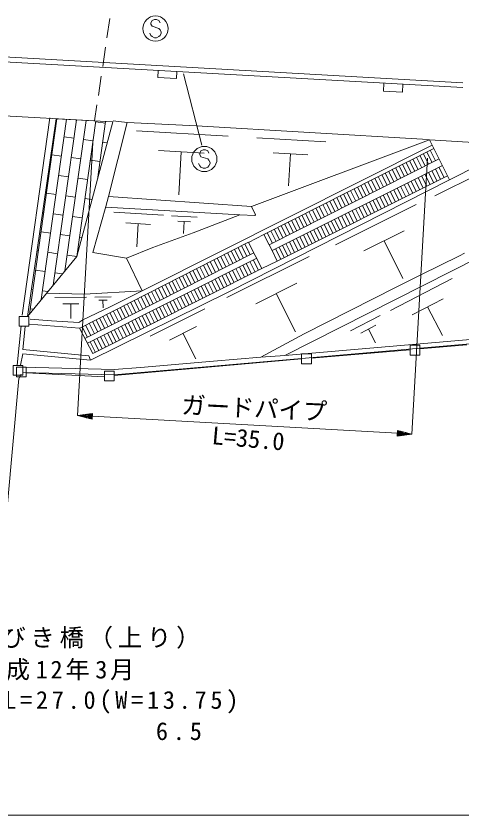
# Model space of a CAD drawing. Units: millimetres, scale not verified. Extents: x 40000 to 680000, y 20000 to 380000.
# Drawn here: x 214671 to 260486, y 205000 to 287260 of the extents above; entities that cross this region are included whole.
import ezdxf
from ezdxf.enums import TextEntityAlignment as Align

# ---------------------------------------------------------------- set-up
doc = ezdxf.new("R2010")
doc.units = ezdxf.units.MM
doc.header["$LTSCALE"] = 1000
for name, color, linetype, lineweight in [('M-BGD', 7, 'Continuous', 13), ('M-BMK-ROW', 30, 'Continuous', 13), ('M-STR-HTXT', 7, 'Continuous', 13), ('M-STR-STR1', 1, 'Continuous', 13), ('M-STR-STRC', 7, 'Continuous', 13), ('M-STR-STRD', 7, 'Continuous', 13), ('M-TTL-BAND', 7, 'Continuous', 13)]:
    doc.layers.add(name, color=color, linetype=linetype, lineweight=lineweight)
doc.styles.add('ＭＳ ゴシック', font='')
doc.styles.get('ＭＳ ゴシック').set_extended_font_data('MS Gothic')

msp = doc.modelspace()

# ---------------------------------------------------------------- linework, layer by layer
at = {"layer": 'M-BGD'}
for p, q in [((229323, 281654), (229282, 280919)), ((231220, 281547), (231179, 280812)), ((229282, 280919), (231179, 280812)), ((252535, 280352), (252490, 279529)), ((254503, 280242), (254458, 279419)), ((252490, 279529), (254458, 279419)), ((218170, 276790), (215291, 256470)), ((215848, 256315), (218792, 276686)), ((218886, 276681), (216060, 256574)), ((219888, 276623), (217279, 258058)), ((220890, 276565), (218497, 259543)), ((224643, 276347), (218792, 276686)), ((221891, 276507), (219716, 261027)), ((222893, 276449), (220934, 262512)), ((224689, 276451), (226129, 276282)), ((220934, 262512), (224643, 276347)), ((222883, 276376), (223873, 276236)), ((223895, 276391), (223057, 270430)), ((226129, 276282), (224181, 268662)), ((226129, 276282), (233241, 275943)), ((233241, 275943), (256537, 274584)), ((218543, 274966), (218643, 274952)), ((219634, 274813), (220624, 274673)), ((227079, 275419), (236508, 274878)), ((221614, 274534), (222604, 274395)), ((223595, 274256), (224065, 274190)), ((228131, 259197), (257505, 273960)), ((238913, 267646), (256574, 274285)), ((239456, 274707), (246561, 274300)), ((256537, 274584), (257228, 274511)), ((256574, 274285), (257228, 274511)), ((257228, 274511), (266091, 273996)), ((257228, 274511), (259310, 270385)), ((266345, 273996), (259310, 270385)), ((229328, 273398), (234043, 273128)), ((231686, 273263), (231433, 268862)), ((257681, 273611), (240186, 264769)), ((241151, 273185), (244703, 272981)), ((257508, 272179), (256967, 273250)), ((257865, 272360), (257324, 273431)), ((218365, 272971), (219355, 272832)), ((220345, 272693), (221336, 272554)), ((222326, 272415), (223316, 272275)), ((258222, 272540), (240727, 263698)), ((242927, 273083), (242737, 269767)), ((255723, 271277), (255182, 272348)), ((256080, 271458), (255539, 272529)), ((256437, 271638), (255896, 272709)), ((256794, 271819), (256253, 272890)), ((257151, 271999), (256610, 273070)), ((257784, 268729), (265937, 272812)), ((258566, 271869), (241030, 263103)), ((254295, 270556), (253754, 271627)), ((254652, 270736), (254111, 271807)), ((255009, 270916), (254468, 271987)), ((255366, 271097), (254825, 272168)), ((258387, 270438), (257851, 271511)), ((258745, 270617), (258208, 271690)), ((217971, 271007), (218087, 270991)), ((219077, 270852), (220067, 270712)), ((259103, 270796), (241567, 262030)), ((252510, 269653), (251969, 270724)), ((252867, 269834), (252326, 270905)), ((253224, 270014), (252683, 271085)), ((253581, 270195), (253040, 271266)), ((253938, 270375), (253397, 271446)), ((256956, 269723), (256419, 270796)), ((257314, 269901), (256777, 270975)), ((257671, 270080), (257135, 271154)), ((258029, 270259), (257493, 271332)), ((221057, 270573), (222048, 270434)), ((259310, 270385), (236648, 258908)), ((250725, 268751), (250184, 269822)), ((251082, 268932), (250541, 270003)), ((251439, 269112), (250898, 270183)), ((251796, 269293), (251255, 270364)), ((252153, 269473), (251612, 270544)), ((255167, 268828), (254630, 269902)), ((255525, 269007), (254988, 270081)), ((255883, 269186), (255346, 270259)), ((256240, 269365), (255704, 270438)), ((256598, 269544), (256062, 270617)), ((217808, 269010), (218799, 268871)), ((249297, 268030), (248756, 269100)), ((249654, 268210), (249113, 269281)), ((250011, 268390), (249470, 269461)), ((250368, 268571), (249827, 269642)), ((253378, 267934), (252841, 269007)), ((253736, 268113), (253199, 269186)), ((254094, 268292), (253557, 269365)), ((254451, 268471), (253915, 269544)), ((254809, 268649), (254273, 269723)), ((219789, 268732), (220779, 268593)), ((221769, 268453), (222500, 268351)), ((224181, 268662), (223927, 267646)), ((224181, 268662), (238913, 267646)), ((247512, 267127), (246971, 268198)), ((247869, 267308), (247328, 268379)), ((248226, 267488), (247685, 268559)), ((248583, 267669), (248042, 268740)), ((248940, 267849), (248399, 268920)), ((251947, 267219), (251410, 268292)), ((252305, 267398), (251768, 268471)), ((252662, 267576), (252126, 268650)), ((253020, 267755), (252484, 268829)), ((223927, 267646), (222573, 262904)), ((237728, 266799), (223908, 267576)), ((239337, 266799), (238913, 267646)), ((246084, 266406), (245543, 267477)), ((246441, 266586), (245900, 267657)), ((246798, 266767), (246257, 267837)), ((247155, 266947), (246614, 268018)), ((247571, 263691), (255885, 267855)), ((250158, 266324), (249621, 267398)), ((250516, 266503), (249979, 267577)), ((250873, 266682), (250337, 267756)), ((251231, 266861), (250695, 267934)), ((251589, 267040), (251053, 268113)), ((217399, 267048), (217530, 267030)), ((218520, 266890), (219510, 266751)), ((220501, 266612), (221491, 266473)), ((224746, 267050), (229867, 266756)), ((230693, 266697), (233320, 266546)), ((236204, 266206), (237728, 266799)), ((237728, 266799), (239252, 266714)), ((239252, 266714), (239337, 266799)), ((244299, 265503), (243758, 266574)), ((244656, 265684), (244115, 266755)), ((245013, 265864), (244472, 266935)), ((245370, 266045), (244829, 267116)), ((245727, 266225), (245186, 267296)), ((248727, 265609), (248190, 266682)), ((249084, 265788), (248548, 266861)), ((249442, 265967), (248906, 267040)), ((249800, 266146), (249264, 267219)), ((225968, 265952), (228528, 265805)), ((227248, 265879), (227111, 263489)), ((231319, 266134), (232633, 266058)), ((231976, 266096), (231906, 264870)), ((232902, 264936), (236204, 266206)), ((242871, 264782), (242330, 265853)), ((243228, 264962), (242687, 266033)), ((243585, 265143), (243044, 266214)), ((243942, 265323), (243401, 266394)), ((246938, 264715), (246401, 265788)), ((247296, 264894), (246759, 265967)), ((247653, 265073), (247117, 266146)), ((248011, 265251), (247475, 266325)), ((248369, 265430), (247832, 266504)), ((217252, 265049), (218242, 264910)), ((228753, 263412), (232902, 264936)), ((241086, 263880), (240545, 264951)), ((241443, 264060), (240902, 265131)), ((241800, 264240), (241259, 265311)), ((242157, 264421), (241616, 265492)), ((242514, 264601), (241973, 265672)), ((242351, 252317), (267729, 265145)), ((245149, 263821), (244612, 264894)), ((245507, 264000), (244970, 265073)), ((245864, 264178), (245328, 265252)), ((246222, 264357), (245686, 265431)), ((246580, 264536), (246043, 265609)), ((250482, 263069), (254640, 265151)), ((219232, 264771), (220222, 264632)), ((221213, 264492), (221456, 264458)), ((238608, 263943), (240196, 264765)), ((240729, 263699), (240188, 264770)), ((243718, 263105), (243181, 264179)), ((244075, 263284), (243539, 264358)), ((244433, 263463), (243897, 264536)), ((244791, 263642), (244254, 264715)), ((252561, 264110), (254504, 260230)), ((238597, 263960), (221228, 255127)), ((226044, 262312), (228753, 263412)), ((237715, 262165), (237171, 263234)), ((238072, 262346), (237528, 263416)), ((238428, 262527), (237884, 263597)), ((238785, 262709), (238241, 263778)), ((239995, 261255), (238608, 263943)), ((241032, 263105), (240727, 263698)), ((241929, 262211), (241392, 263284)), ((242286, 262390), (241750, 263463)), ((242644, 262569), (242108, 263642)), ((243002, 262748), (242466, 263821)), ((243360, 262926), (242823, 264000)), ((215848, 256315), (220934, 262512)), ((216827, 263089), (216973, 263069)), ((217963, 262929), (218954, 262790)), ((219944, 262651), (220934, 262512)), ((239141, 262890), (221772, 254058)), ((222573, 262904), (226044, 262312)), ((236289, 261440), (235745, 262509)), ((236646, 261621), (236102, 262691)), ((236394, 258269), (244839, 262499)), ((237002, 261802), (236458, 262872)), ((237359, 261983), (236815, 263053)), ((241571, 262032), (241034, 263106)), ((256355, 260618), (260334, 262566)), ((260334, 262566), (260831, 262834)), ((239456, 262328), (222047, 253575)), ((226044, 262312), (227666, 258980)), ((234506, 260533), (233962, 261603)), ((234863, 260714), (234319, 261784)), ((235219, 260896), (234675, 261965)), ((235576, 261077), (235032, 262147)), ((235932, 261258), (235389, 262328)), ((238565, 260537), (238026, 261609)), ((238922, 260716), (238383, 261789)), ((239280, 260896), (238741, 261968)), ((239637, 261076), (239098, 262148)), ((239995, 261255), (241567, 262030)), ((216695, 261088), (217685, 260949)), ((218675, 260810), (219448, 260701)), ((239995, 261255), (222586, 252503)), ((233080, 259808), (232536, 260878)), ((233437, 259989), (232893, 261059)), ((233793, 260170), (233249, 261240)), ((234150, 260352), (233606, 261421)), ((237136, 259818), (236597, 260890)), ((237493, 259998), (236954, 261070)), ((237850, 260177), (237311, 261250)), ((238208, 260357), (237669, 261429)), ((231297, 258901), (230753, 259971)), ((231654, 259083), (231110, 260152)), ((232010, 259264), (231466, 260334)), ((232367, 259445), (231823, 260515)), ((232723, 259627), (232180, 260696)), ((235349, 258920), (234810, 259992)), ((235706, 259099), (235167, 260172)), ((236063, 259279), (235524, 260351)), ((236421, 259459), (235882, 260531)), ((236778, 259638), (236239, 260711)), ((253219, 256946), (259560, 260238)), ((253815, 259348), (256355, 260618)), ((216255, 259130), (216417, 259107)), ((227666, 258980), (228131, 259197)), ((229871, 258176), (229327, 259246)), ((230228, 258357), (229684, 259427)), ((230584, 258539), (230040, 259608)), ((230941, 258720), (230397, 259790)), ((233919, 258201), (233380, 259273)), ((234277, 258381), (233738, 259453)), ((234634, 258560), (234095, 259633)), ((234991, 258740), (234452, 259812)), ((239351, 257638), (243574, 259753)), ((244332, 254522), (253815, 259348)), ((217407, 258968), (217962, 258890)), ((221711, 258632), (217830, 258729)), ((218682, 258267), (221932, 258302)), ((227666, 258980), (221711, 258632)), ((236648, 258908), (222331, 251843)), ((222775, 258328), (224468, 258357)), ((224351, 257316), (226985, 258612)), ((226985, 258612), (227666, 258980)), ((228088, 257270), (227544, 258339)), ((228445, 257451), (227901, 258521)), ((228801, 257632), (228257, 258702)), ((229158, 257814), (228614, 258883)), ((229514, 257995), (228971, 259065)), ((232132, 257303), (231593, 258375)), ((232490, 257482), (231951, 258554)), ((232847, 257662), (232308, 258734)), ((233204, 257842), (232665, 258914)), ((233562, 258021), (233023, 259093)), ((241463, 258695), (243436, 254754)), ((219501, 257626), (221126, 257643)), ((220314, 257634), (220330, 256118)), ((223204, 257997), (224051, 258011)), ((223628, 258004), (223641, 257214)), ((226662, 256544), (226118, 257614)), ((227019, 256726), (226475, 257795)), ((227375, 256907), (226831, 257977)), ((227732, 257088), (227188, 258158)), ((230345, 256404), (229806, 257476)), ((230703, 256584), (230164, 257656)), ((231060, 256764), (230521, 257836)), ((231418, 256943), (230879, 258015)), ((231775, 257123), (231236, 258195)), ((255463, 256501), (258633, 258147)), ((216138, 257127), (216475, 257080)), ((221557, 255962), (224351, 257316)), ((224879, 255638), (224335, 256708)), ((225236, 255819), (224692, 256889)), ((225592, 256001), (225048, 257070)), ((225949, 256182), (225405, 257252)), ((226305, 256363), (225762, 257433)), ((228916, 255686), (228377, 256758)), ((228496, 254314), (234104, 257122)), ((229273, 255865), (228734, 256937)), ((229631, 256045), (229092, 257117)), ((229988, 256225), (229449, 257297)), ((257048, 257324), (258585, 254365)), ((216138, 256046), (218339, 255877)), ((218339, 255877), (221133, 255708)), ((221133, 255708), (221557, 255962)), ((223453, 254913), (222909, 255982)), ((223810, 255094), (223266, 256164)), ((224166, 255275), (223622, 256345)), ((224523, 255457), (223979, 256526)), ((227129, 254787), (226590, 255859)), ((227486, 254967), (226947, 256039)), ((227844, 255147), (227305, 256219)), ((228201, 255326), (227662, 256398)), ((228559, 255506), (228020, 256578)), ((249109, 254837), (252159, 256421)), ((215207, 255369), (214783, 251305)), ((215630, 255284), (215376, 252914)), ((216053, 255538), (221218, 255115)), ((221218, 255115), (222586, 252503)), ((222027, 254188), (221483, 255257)), ((222383, 254369), (221839, 255439)), ((222740, 254550), (222196, 255620)), ((223096, 254731), (222553, 255801)), ((225700, 254069), (225161, 255141)), ((226057, 254248), (225518, 255320)), ((226414, 254428), (225875, 255500)), ((226772, 254608), (226233, 255680)), ((230460, 253894), (233264, 255299)), ((250188, 254623), (251713, 255415)), ((250951, 255019), (251690, 253596)), ((223913, 253170), (223374, 254242)), ((224270, 253350), (223731, 254422)), ((224627, 253530), (224088, 254602)), ((224985, 253709), (224446, 254781)), ((225342, 253889), (224803, 254961)), ((231862, 254597), (233172, 251980)), ((239878, 252142), (244332, 254522)), ((222841, 252631), (222301, 253703)), ((223198, 252811), (222659, 253883)), ((223555, 252991), (223016, 254063)), ((224780, 250322), (262185, 253565)), ((242351, 252317), (261833, 254000)), ((215376, 252914), (222174, 252287)), ((215122, 251305), (215376, 252490)), ((215376, 252490), (222331, 251843)), ((222174, 252287), (222331, 251843)), ((227500, 251088), (235019, 251728)), ((235019, 251728), (239878, 252142)), ((239878, 252142), (242351, 252317)), ((215377, 251097), (224774, 250882)), ((224774, 250882), (227500, 251088)), ((215207, 250374), (214953, 249950)), ((224780, 250322), (215377, 250562)), ((214953, 249950), (213767, 236658))]:
    msp.add_line(p, q, dxfattribs=at)
for points in [[(214995, 256308), (214995, 255318), (215985, 255318), (215985, 256308)], [(214387, 251262), (214387, 250272), (215377, 250272), (215377, 251262)]]:
    msp.add_lwpolyline(points, close=True, dxfattribs=at)
at = {"layer": 'M-BMK-ROW'}
for p, q in [((261080, 253392), (256263, 252979)), ((255263, 252880), (245078, 252024)), ((255263, 252355), (255263, 253355)), ((255263, 253355), (256263, 253355)), ((256263, 253355), (256263, 252355)), ((244078, 251967), (224780, 250254)), ((244078, 251463), (244078, 252463)), ((244078, 252463), (245078, 252463)), ((245078, 252463), (245078, 251463)), ((256263, 252355), (255263, 252355)), ((214728, 250097), (214728, 251097)), ((214728, 251097), (215728, 251097)), ((215728, 251097), (215728, 250097)), ((245078, 251463), (244078, 251463)), ((215728, 250097), (214728, 250097)), ((223780, 250099), (215728, 250537)), ((223780, 249694), (223780, 250694)), ((223780, 250694), (224780, 250694)), ((224780, 250694), (224780, 249694)), ((224780, 249694), (223780, 249694))]:
    msp.add_line(p, q, dxfattribs=at)
at = {"layer": 'M-STR-HTXT'}
for p, q in [((221021, 246131), (222570, 274191)), ((255435, 244215), (257051, 272639)), ((221021, 246131), (222535, 246347)), ((221021, 246131), (222502, 245748)), ((221021, 246131), (222519, 246047)), ((222515, 245987), (221317, 246054)), ((222522, 246107), (221324, 246174)), ((221613, 245978), (222512, 245928)), ((221627, 246217), (222525, 246167)), ((222529, 246227), (221930, 246260)), ((222232, 246304), (222532, 246287)), ((222502, 245748), (222535, 246347)), ((253937, 244299), (222519, 246047)), ((222509, 245868), (221910, 245901)), ((222206, 245824), (222505, 245808)), ((253954, 244598), (253920, 243999)), ((253940, 244359), (255138, 244292)), ((254842, 244368), (253944, 244418)), ((253947, 244478), (254546, 244445)), ((254250, 244522), (253950, 244538)), ((255435, 244215), (253954, 244598)), ((255435, 244215), (253920, 243999)), ((254223, 244042), (253924, 244059)), ((253927, 244119), (254526, 244086)), ((254829, 244129), (253930, 244179)), ((253934, 244239), (255132, 244172)), ((255435, 244215), (253937, 244299))]:
    msp.add_line(p, q, dxfattribs=at)
at = {"layer": 'M-STR-STR1'}
for p, q in [((224334, 287002), (224038, 285024)), ((223891, 284035), (223596, 282057)), ((223448, 281068), (223153, 279090)), ((223005, 278101), (222761, 276464)), ((222761, 276464), (194740, 278032))]:
    msp.add_line(p, q, dxfattribs=at)
at = {"layer": 'M-STR-STRC'}
for p, q in [((228679, 286787), (228561, 286551)), ((228561, 286551), (228561, 286432)), ((228561, 286432), (228679, 286196)), ((228916, 286905), (228679, 286787)), ((229152, 286905), (228916, 286905)), ((229388, 286787), (229152, 286905)), ((229507, 286551), (229388, 286787)), ((228561, 285251), (228443, 285487)), ((228679, 286196), (229388, 285960)), ((229388, 285960), (229507, 285841)), ((229507, 285841), (229625, 285605)), ((229625, 285487), (229507, 285251)), ((229625, 285605), (229625, 285487)), ((228679, 285132), (228561, 285251)), ((228916, 285014), (228679, 285132)), ((229152, 285014), (228916, 285014)), ((229388, 285132), (229152, 285014)), ((229507, 285251), (229388, 285132)), ((231922, 281302), (233797, 273956)), ((233706, 273366), (233588, 273129)), ((233588, 273129), (233588, 273011)), ((233942, 273484), (233706, 273366)), ((234179, 273484), (233942, 273484)), ((234415, 273366), (234179, 273484)), ((234533, 273129), (234415, 273366)), ((233588, 273011), (233706, 272775)), ((233706, 272775), (234415, 272538)), ((234415, 272538), (234533, 272420)), ((234533, 272420), (234651, 272184)), ((233588, 271829), (233469, 272066)), ((233706, 271711), (233588, 271829)), ((233942, 271593), (233706, 271711)), ((234179, 271593), (233942, 271593)), ((234415, 271711), (234179, 271593)), ((234533, 271829), (234415, 271711)), ((234651, 272066), (234533, 271829)), ((234651, 272184), (234651, 272066))]:
    msp.add_line(p, q, dxfattribs=at)
for centre in [(229034, 285960), (234060, 272538)]:
    msp.add_circle(centre, 1300, dxfattribs=at)
at = {"layer": 'M-STR-STRD'}
for p, q in [((260673, 279896), (163732, 285330)), ((260663, 280377), (176648, 285159))]:
    msp.add_line(p, q, dxfattribs=at)
at = {"layer": 'M-TTL-BAND'}
msp.add_line((40000, 205000), (579000, 205000), dxfattribs=at)

# ---------------------------------------------------------------- texts
at = {"layer": 'M-STR-HTXT', "style": 'ＭＳ ゴシック'}
for s, rotation, p in [('ガードパイプ', 357.281, (231642, 245780)), ('L=35.0', 354.908, (234732, 242639))]:
    msp.add_text(s, height=1832, rotation=rotation, dxfattribs=at).set_placement(p, align=Align.BOTTOM_LEFT)
at = {"layer": 'M-STR-HTXT', "char_height": 1832, "attachment_point": 7, "style": 'ＭＳ ゴシック'}
for s, insert in [('\\T1.2;橋\u3000\u3000名\u3000ひびき橋（上り）', (195177, 222116)), ('\\T1.23;架設年月\u3000平成12年3月', (195177, 218843)), ('\\T1.31;橋長・幅員\u3000L=27.0(W=13.75)', (193823, 215445)), ('\\T1.4;6.5', (229075, 212690))]:
    msp.add_mtext(s, dxfattribs=dict(at, insert=insert))

doc.saveas('drawing.dxf')
